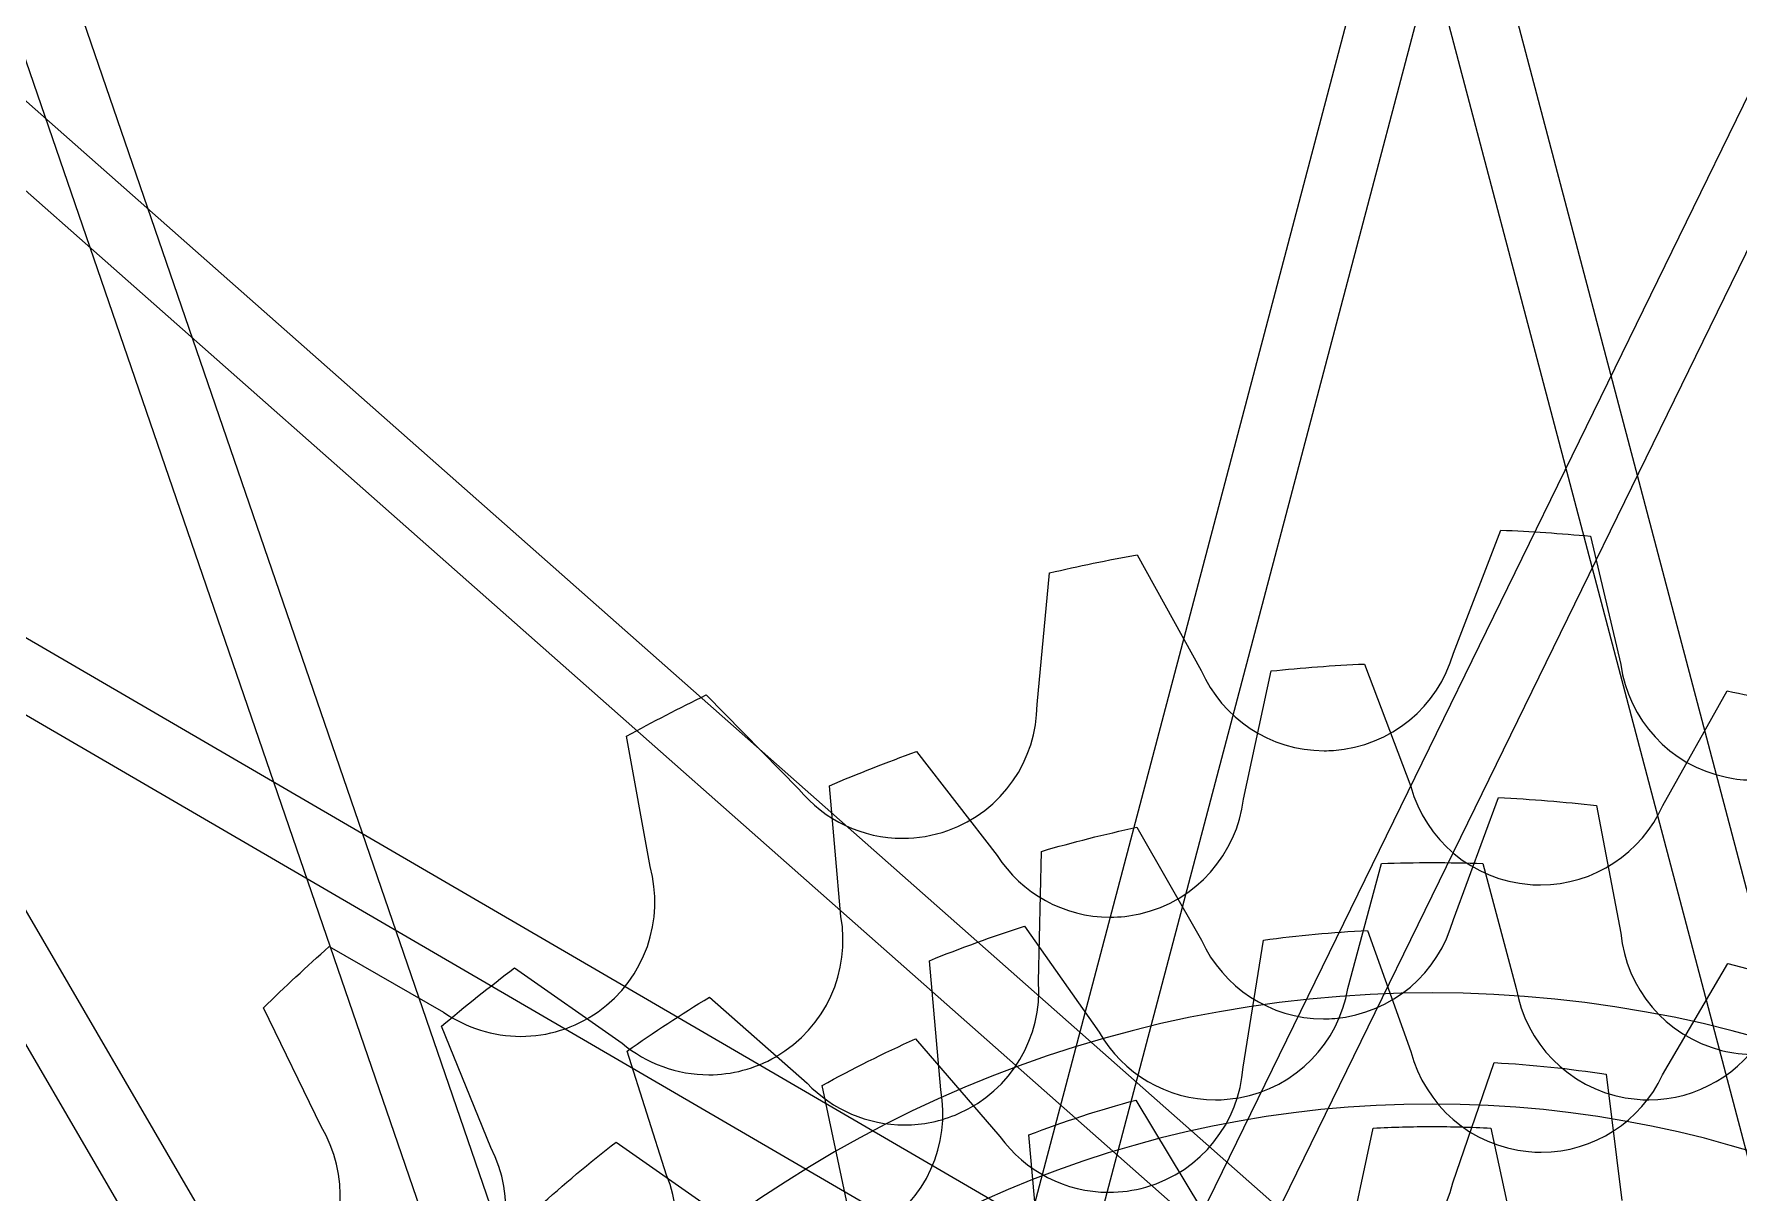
# Model space of a CAD drawing. Extents: x 3 to 470, y 9 to 287.
# Drawn here: x 86.29 to 100.6, y 112.11 to 121.84 of the extents above; entities that cross this region are included whole.
import ezdxf

# ---------------------------------------------------------------- set-up
doc = ezdxf.new("R2010")
doc.units = 0
doc.layers.add('Layer_1', color=7, linetype='CONTINUOUS')

msp = doc.modelspace()

# ---------------------------------------------------------------- linework, layer by layer
at = {"layer": 'Layer_1', "color": 7}
for points in [[(102.208304, 106.617786), (81.746603, 184.115539), (82.291873, 184.259484), (102.753433, 106.762238)], [(102.208304, 106.617786), (81.746603, 184.115539), (82.291873, 184.259484), (102.753433, 106.762238)], [(93.301463, 106.766073), (113.762008, 184.259484), (114.307278, 184.115511), (93.846733, 106.622156)], [(93.301463, 106.766073), (113.762008, 184.259484), (114.307278, 184.115511), (93.846733, 106.622156)], [(92.400744, 103.625934), (66.360048, 179.426605), (66.893391, 179.609828), (92.934087, 103.809185)], [(92.400744, 103.625934), (66.360048, 179.426605), (66.893391, 179.609828), (92.934087, 103.809185)], [(93.988197, 107.629262), (129.173827, 179.642029), (129.680524, 179.394432), (94.494922, 107.38175)], [(93.988197, 107.629262), (129.173827, 179.642029), (129.680524, 179.394432), (94.494922, 107.38175)], [(92.525515, 102.529951), (52.197207, 171.793866), (52.684533, 172.077611), (93.012869, 102.813752)], [(92.525515, 102.529951), (52.197207, 171.793866), (52.684533, 172.077611), (93.012869, 102.813752)], [(99.888889, 108.451002), (39.820184, 161.520128), (40.193566, 161.942742), (100.261905, 108.873954)], [(99.888889, 108.451002), (39.820184, 161.520128), (40.193566, 161.942742), (100.261905, 108.873954)], [(98.928449, 108.723186), (29.6607, 149.053777), (29.944444, 149.541103), (99.211799, 109.210794)], [(98.928449, 108.723186), (29.6607, 149.053777), (29.944444, 149.541103), (99.211799, 109.210794)], [(98.206103, 116.644068), (98.206103, 116.644068), (98.604609, 117.67751), (98.604609, 117.67751)], [(98.206103, 116.644068), (98.206103, 116.644068), (98.604609, 117.67751), (98.604609, 117.67751)], [(99.356195, 117.62684), (99.356195, 117.62684), (99.610446, 116.548001)], [(99.356195, 117.62684), (99.356195, 117.62684), (99.610446, 116.548001)], [(95.551823, 117.470771), (95.551823, 117.470771), (96.088437, 116.499221)], [(95.551823, 117.470771), (95.551823, 117.470771), (96.088437, 116.499221)], [(94.710261, 116.212826), (94.815463, 117.318536), (94.815463, 117.318536)], [(94.710261, 116.212826), (94.815463, 117.318536), (94.815463, 117.318536)], [(97.458859, 116.55302), (97.458859, 116.55302), (97.847891, 115.524231)], [(97.458859, 116.55302), (97.458859, 116.55302), (97.847891, 115.524231)], [(96.443379, 115.418972), (96.443379, 115.418972), (96.674903, 116.495076), (96.674903, 116.495076)], [(96.443379, 115.418972), (96.443379, 115.418972), (96.674903, 116.495076), (96.674903, 116.495076)], [(91.930759, 116.293356), (91.930759, 116.293356), (92.710204, 115.502012)], [(91.930759, 116.293356), (91.930759, 116.293356), (92.710204, 115.502012)], [(99.964598, 115.365596), (100.503749, 116.326938), (100.503749, 116.326938)], [(99.964598, 115.365596), (100.503749, 116.326938), (100.503749, 116.326938)], [(91.460408, 114.854416), (91.26351, 115.946902), (91.26351, 115.946902)], [(91.460408, 114.854416), (91.26351, 115.946902), (91.26351, 115.946902)], [(93.696839, 115.81776), (93.696839, 115.81776), (94.373958, 114.946619)], [(93.696839, 115.81776), (93.696839, 115.81776), (94.373958, 114.946619)], [(93.062862, 114.432056), (93.062862, 114.432056), (92.966711, 115.530998), (92.966711, 115.530998)], [(93.062862, 114.432056), (93.062862, 114.432056), (92.966711, 115.530998), (92.966711, 115.530998)], [(98.205483, 114.40868), (98.205483, 114.40868), (98.583264, 115.431971), (98.583264, 115.431971)], [(98.205483, 114.40868), (98.205483, 114.40868), (98.583264, 115.431971), (98.583264, 115.431971)], [(99.407175, 115.364609), (99.407175, 115.364609), (99.611546, 114.292171)], [(99.407175, 115.364609), (99.407175, 115.364609), (99.611546, 114.292171)], [(95.547904, 115.18257), (95.547904, 115.18257), (96.090101, 114.233409)], [(95.547904, 115.18257), (95.547904, 115.18257), (96.090101, 114.233409)], [(94.722414, 113.887039), (94.722414, 113.887039), (94.747509, 114.980512), (94.747509, 114.980512)], [(94.722414, 113.887039), (94.722414, 113.887039), (94.747509, 114.980512), (94.747509, 114.980512)], [(97.320469, 113.829941), (97.320469, 113.829941), (97.601422, 114.878468), (97.601422, 114.878468)], [(97.320469, 113.829941), (97.320469, 113.829941), (97.601422, 114.878468), (97.601422, 114.878468)], [(98.452459, 114.878468), (98.452459, 114.878468), (98.733412, 113.829941)], [(98.452459, 114.878468), (98.452459, 114.878468), (98.733412, 113.829941)], [(94.605707, 114.352992), (94.605707, 114.352992), (95.23007, 113.461352)], [(94.605707, 114.352992), (94.605707, 114.352992), (95.23007, 113.461352)], [(97.485364, 114.315744), (97.485364, 114.315744), (97.849498, 113.299051)], [(97.485364, 114.315744), (97.485364, 114.315744), (97.849498, 113.299051)], [(88.765018, 114.180455), (88.765018, 114.180455), (89.726275, 113.630335)], [(88.765018, 114.180455), (88.765018, 114.180455), (89.726275, 113.630335)], [(96.439629, 113.168387), (96.439629, 113.168387), (96.610924, 114.235721), (96.610924, 114.235721)], [(96.439629, 113.168387), (96.439629, 113.168387), (96.610924, 114.235721), (96.610924, 114.235721)], [(90.323146, 114.001941), (90.323146, 114.001941), (91.224598, 113.370755)], [(90.323146, 114.001941), (90.323146, 114.001941), (91.224598, 113.370755)], [(93.902309, 112.978086), (93.902309, 112.978086), (93.807455, 114.062395), (93.807455, 114.062395)], [(93.902309, 112.978086), (93.902309, 112.978086), (93.807455, 114.062395), (93.807455, 114.062395)], [(99.963075, 113.103196), (99.963075, 113.103196), (100.508994, 114.037638), (100.508994, 114.037638)], [(99.963075, 113.103196), (99.963075, 113.103196), (100.508994, 114.037638), (100.508994, 114.037638)], [(88.697543, 112.669585), (88.21439, 113.665976), (88.21439, 113.665976)], [(88.697543, 112.669585), (88.21439, 113.665976), (88.21439, 113.665976)], [(91.958082, 113.755586), (91.958082, 113.755586), (92.778553, 113.034395)], [(91.958082, 113.755586), (91.958082, 113.755586), (92.778553, 113.034395)], [(90.123399, 112.492565), (90.123399, 112.492593), (89.708822, 113.511401), (89.708822, 113.511401)], [(90.123399, 112.492565), (90.123399, 112.492593), (89.708822, 113.511401), (89.708822, 113.511401)], [(93.689564, 113.405889), (93.689564, 113.405889), (94.398009, 112.587504)], [(93.689564, 113.405889), (93.689564, 113.405889), (94.398009, 112.587504)], [(91.597417, 112.262733), (91.597417, 112.262733), (91.266781, 113.303027), (91.266781, 113.303027)], [(91.597417, 112.262733), (91.597417, 112.262733), (91.266781, 113.303027), (91.266781, 113.303027)], [(98.202156, 112.197768), (98.202156, 112.197768), (98.549456, 113.206396), (98.549456, 113.206396)], [(98.202156, 112.197768), (98.202156, 112.197768), (98.549456, 113.206396), (98.549456, 113.206396)], [(99.489848, 113.108666), (99.489848, 113.108666), (99.619976, 112.048747)], [(99.489848, 113.108666), (99.489848, 113.108666), (99.619976, 112.048747)], [(93.130534, 111.956375), (93.130534, 111.956375), (92.904537, 113.014235), (92.904537, 113.014235)], [(93.130534, 111.956375), (93.130534, 111.956375), (92.904537, 113.014235), (92.904537, 113.014235)], [(95.540601, 112.892171), (95.540601, 112.892171), (96.091144, 111.975887)], [(95.540601, 112.892171), (95.540601, 112.892171), (96.091144, 111.975887)], [(91.174521, 112.539598), (91.174521, 112.539598), (92.064046, 111.916758)], [(91.174521, 112.539598), (91.174521, 112.539598), (92.064046, 111.916758)], [(94.735272, 111.53534), (94.735272, 111.53534), (94.642081, 112.600418), (94.642081, 112.600418)], [(94.735272, 111.53534), (94.735272, 111.53534), (94.642081, 112.600418), (94.642081, 112.600418)], [(97.310234, 111.620945), (97.310234, 111.620945), (97.533017, 112.656248), (97.533017, 112.656248)], [(97.310234, 111.620945), (97.310234, 111.620945), (97.533017, 112.656248), (97.533017, 112.656248)], [(98.520864, 112.656248), (98.520864, 112.656248), (98.743647, 111.620945)], [(98.520864, 112.656248), (98.520864, 112.656248), (98.743647, 111.620945)]]:
    msp.add_lwpolyline(points, dxfattribs=at)
for points in [[(3.00365, 103.71137), (3.00365, 156.191267), (45.547015, 198.734661), (98.026941, 198.734661)], [(3.00365, 103.71137), (3.00365, 156.191267), (45.547015, 198.734661), (98.026941, 198.734661)], [(98.026941, 198.734661), (150.506838, 198.734661), (193.050231, 156.191267), (193.050231, 103.71137)], [(98.026941, 198.734661), (150.506838, 198.734661), (193.050231, 156.191267), (193.050231, 103.71137)], [(98.026941, 195.914979), (47.104297, 195.914979), (5.823332, 154.634013), (5.823332, 103.71137)], [(98.026941, 195.914979), (47.104297, 195.914979), (5.823332, 154.634013), (5.823332, 103.71137)], [(5.823332, 103.71137), (5.823332, 154.634013), (47.104297, 195.914979), (98.026941, 195.914979)], [(5.823332, 103.71137), (5.823332, 154.634013), (47.104297, 195.914979), (98.026941, 195.914979)], [(190.230549, 103.71137), (190.230549, 154.634013), (148.949584, 195.914979), (98.026941, 195.914979)], [(190.230549, 103.71137), (190.230549, 154.634013), (148.949584, 195.914979), (98.026941, 195.914979)], [(98.026941, 195.914979), (148.949584, 195.914979), (190.230549, 154.634013), (190.230549, 103.71137)], [(98.026941, 195.914979), (148.949584, 195.914979), (190.230549, 154.634013), (190.230549, 103.71137)], [(98.026941, 193.095296), (48.661551, 193.095296), (8.643014, 153.076759), (8.643014, 103.71137)], [(98.026941, 193.095296), (48.661551, 193.095296), (8.643014, 153.076759), (8.643014, 103.71137)], [(8.643014, 103.71137), (8.643014, 153.076759), (48.661551, 193.095296), (98.026941, 193.095296)], [(8.643014, 103.71137), (8.643014, 153.076759), (48.661551, 193.095296), (98.026941, 193.095296)], [(187.410867, 103.71137), (187.410867, 153.076759), (147.39233, 193.095296), (98.026941, 193.095296)], [(187.410867, 103.71137), (187.410867, 153.076759), (147.39233, 193.095296), (98.026941, 193.095296)], [(98.026941, 193.095296), (147.39233, 193.095296), (187.410867, 153.076759), (187.410867, 103.71137)], [(98.026941, 193.095296), (147.39233, 193.095296), (187.410867, 153.076759), (187.410867, 103.71137)], [(98.026941, 184.241494), (53.551388, 184.241494), (17.496816, 148.186923), (17.496816, 103.71137)], [(98.026941, 184.241494), (53.551388, 184.241494), (17.496816, 148.186923), (17.496816, 103.71137)], [(178.557065, 103.71137), (178.557065, 148.186923), (142.502493, 184.241494), (98.026941, 184.241494)], [(178.557065, 103.71137), (178.557065, 148.186923), (142.502493, 184.241494), (98.026941, 184.241494)], [(98.604609, 117.67751), (98.856914, 117.667246), (99.107499, 117.6503), (99.356195, 117.62684)], [(98.604609, 117.67751), (98.856914, 117.667246), (99.107499, 117.6503), (99.356195, 117.62684)], [(94.815463, 117.318536), (95.05852, 117.375691), (95.304058, 117.426502), (95.551823, 117.470771)], [(94.815463, 117.318536), (95.05852, 117.375691), (95.304058, 117.426502), (95.551823, 117.470771)], [(96.674903, 116.495076), (96.934003, 116.522173), (97.195416, 116.541573), (97.458859, 116.55302)], [(96.674903, 116.495076), (96.934003, 116.522173), (97.195416, 116.541573), (97.458859, 116.55302)], [(97.198123, 115.828137), (97.68559, 115.861465), (98.079443, 116.199799), (98.206103, 116.644068)], [(97.198123, 115.828137), (97.68559, 115.861465), (98.079443, 116.199799), (98.206103, 116.644068)], [(99.610446, 116.548001), (99.67544, 116.090649), (100.019554, 115.701815), (100.497941, 115.602421)], [(99.610446, 116.548001), (99.67544, 116.090649), (100.019554, 115.701815), (100.497941, 115.602421)], [(96.088437, 116.499221), (96.264414, 116.09908), (96.664526, 115.825458), (97.120018, 115.825458)], [(96.088437, 116.499221), (96.264414, 116.09908), (96.664526, 115.825458), (97.120018, 115.825458)], [(91.26351, 115.946902), (91.482402, 116.068148), (91.704875, 116.183698), (91.930759, 116.293356)], [(91.26351, 115.946902), (91.482402, 116.068148), (91.704875, 116.183698), (91.930759, 116.293356)], [(100.503749, 116.326938), (100.761694, 116.276579), (101.016875, 116.218522), (101.269039, 116.152992)], [(100.503749, 116.326938), (100.761694, 116.276579), (101.016875, 116.218522), (101.269039, 116.152992)], [(93.959803, 115.155191), (94.420172, 115.318817), (94.708146, 115.750877), (94.710261, 116.212826)], [(93.959803, 115.155191), (94.420172, 115.318817), (94.708146, 115.750877), (94.710261, 116.212826)], [(92.966711, 115.530998), (93.206412, 115.633748), (93.449891, 115.729419), (93.696839, 115.81776)], [(92.966711, 115.530998), (93.206412, 115.633748), (93.449891, 115.729419), (93.696839, 115.81776)], [(97.120018, 115.825458), (97.145903, 115.825458), (97.171928, 115.826332), (97.198123, 115.828137)], [(97.120018, 115.825458), (97.145903, 115.825458), (97.171928, 115.826332), (97.198123, 115.828137)], [(100.497941, 115.602421), (100.575313, 115.586321), (100.652516, 115.578595), (100.728563, 115.578595)], [(100.497941, 115.602421), (100.575313, 115.586321), (100.652516, 115.578595), (100.728563, 115.578595)], [(92.710204, 115.502012), (92.92388, 115.241812), (93.245295, 115.089775), (93.582134, 115.089775)], [(92.710204, 115.502012), (92.92388, 115.241812), (93.245295, 115.089775), (93.582134, 115.089775)], [(95.574494, 114.45622), (96.050851, 114.564947), (96.387295, 114.960408), (96.443379, 115.418972)], [(95.574494, 114.45622), (96.050851, 114.564947), (96.387295, 114.960408), (96.443379, 115.418972)], [(97.847891, 115.524231), (97.971675, 115.079144), (98.363329, 114.738245), (98.850541, 114.70173)], [(97.847891, 115.524231), (97.971675, 115.079144), (98.363329, 114.738245), (98.850541, 114.70173)], [(98.583264, 115.431971), (98.860523, 115.419029), (99.135273, 115.396471), (99.407175, 115.364609)], [(98.583264, 115.431971), (98.860523, 115.419029), (99.135273, 115.396471), (99.407175, 115.364609)], [(98.936034, 114.698515), (99.38848, 114.698515), (99.786958, 114.968754), (99.964598, 115.365596)], [(98.936034, 114.698515), (99.38848, 114.698515), (99.786958, 114.968754), (99.964598, 115.365596)], [(93.582134, 115.089775), (93.707469, 115.089775), (93.834947, 115.110809), (93.959803, 115.155191)], [(93.582134, 115.089775), (93.707469, 115.089775), (93.834947, 115.110809), (93.959803, 115.155191)], [(94.747509, 114.980512), (95.010614, 115.056953), (95.277525, 115.1244), (95.547904, 115.18257)], [(94.747509, 114.980512), (95.010614, 115.056953), (95.277525, 115.1244), (95.547904, 115.18257)], [(91.023132, 113.633521), (91.422286, 113.915292), (91.583008, 114.409019), (91.460408, 114.854416)], [(91.023132, 113.633521), (91.422286, 113.915292), (91.583008, 114.409019), (91.460408, 114.854416)], [(94.373958, 114.946619), (94.579202, 114.626755), (94.936879, 114.427713), (95.322499, 114.427713)], [(94.373958, 114.946619), (94.579202, 114.626755), (94.936879, 114.427713), (95.322499, 114.427713)], [(97.601422, 114.878468), (97.742604, 114.883769), (97.884462, 114.886419), (98.026941, 114.886419)], [(97.601422, 114.878468), (97.742604, 114.883769), (97.884462, 114.886419), (98.026941, 114.886419)], [(98.026941, 114.886419), (98.169419, 114.886419), (98.311277, 114.883769), (98.452459, 114.878468)], [(98.026941, 114.886419), (98.169419, 114.886419), (98.311277, 114.883769), (98.452459, 114.878468)], [(98.850541, 114.70173), (98.879246, 114.699587), (98.907753, 114.698515), (98.936034, 114.698515)], [(98.850541, 114.70173), (98.879246, 114.699587), (98.907753, 114.698515), (98.936034, 114.698515)], [(92.516351, 113.255994), (92.939472, 113.500292), (93.144435, 113.977354), (93.062862, 114.432056)], [(92.516351, 113.255994), (92.939472, 113.500292), (93.144435, 113.977354), (93.062862, 114.432056)], [(95.322499, 114.427713), (95.405623, 114.427713), (95.490044, 114.436934), (95.574494, 114.45622)], [(95.322499, 114.427713), (95.405623, 114.427713), (95.490044, 114.436934), (95.574494, 114.45622)], [(97.209345, 113.57834), (97.696276, 113.61869), (98.085223, 113.962635), (98.205483, 114.40868)], [(97.209345, 113.57834), (97.696276, 113.61869), (98.085223, 113.962635), (98.205483, 114.40868)], [(93.807455, 114.062395), (94.068755, 114.169007), (94.33499, 114.266033), (94.605707, 114.352992)], [(93.807455, 114.062395), (94.068755, 114.169007), (94.33499, 114.266033), (94.605707, 114.352992)], [(96.610924, 114.235721), (96.898898, 114.274097), (97.190538, 114.30094), (97.485364, 114.315744)], [(96.610924, 114.235721), (96.898898, 114.274097), (97.190538, 114.30094), (97.485364, 114.315744)], [(99.611546, 114.292171), (99.656773, 113.832422), (99.9838, 113.429123), (100.45745, 113.309173)], [(99.611546, 114.292171), (99.656773, 113.832422), (99.9838, 113.429123), (100.45745, 113.309173)], [(88.21439, 113.665976), (88.393271, 113.842319), (88.576888, 114.013897), (88.765018, 114.180455)], [(88.21439, 113.665976), (88.393271, 113.842319), (88.576888, 114.013897), (88.765018, 114.180455)], [(96.090101, 114.233409), (96.269658, 113.840571), (96.66619, 113.574421), (97.114942, 113.574421)], [(96.090101, 114.233409), (96.269658, 113.840571), (96.66619, 113.574421), (97.114942, 113.574421)], [(89.708822, 113.511401), (89.908455, 113.680977), (90.113305, 113.844603), (90.323146, 114.001941)], [(89.708822, 113.511401), (89.908455, 113.680977), (90.113305, 113.844603), (90.323146, 114.001941)], [(100.508994, 114.037638), (100.79491, 113.969148), (101.076342, 113.889126), (101.352727, 113.798022)], [(100.508994, 114.037638), (100.79491, 113.969148), (101.076342, 113.889126), (101.352727, 113.798022)], [(94.049835, 112.778227), (94.497291, 112.974505), (94.753487, 113.426134), (94.722414, 113.887039)], [(94.049835, 112.778227), (94.497291, 112.974505), (94.753487, 113.426134), (94.722414, 113.887039)], [(96.404665, 112.911711), (96.885843, 112.996555), (97.241603, 113.374731), (97.320469, 113.829941)], [(96.404665, 112.911711), (96.885843, 112.996555), (97.241603, 113.374731), (97.320469, 113.829941)], [(98.733412, 113.829941), (98.812278, 113.374731), (99.168038, 112.996555), (99.649216, 112.911711)], [(98.733412, 113.829941), (98.812278, 113.374731), (99.168038, 112.996555), (99.649216, 112.911711)], [(98.026941, 113.791762), (92.459675, 113.791762), (87.946548, 109.278635), (87.946548, 103.71137)], [(98.026941, 113.791762), (92.459675, 113.791762), (87.946548, 109.278635), (87.946548, 103.71137)], [(91.266781, 113.303027), (91.491509, 113.46169), (91.722075, 113.612684), (91.958082, 113.755586)], [(91.266781, 113.303027), (91.491509, 113.46169), (91.722075, 113.612684), (91.958082, 113.755586)], [(108.107333, 103.71137), (108.107333, 109.278635), (103.594206, 113.791762), (98.026941, 113.791762)], [(108.107333, 103.71137), (108.107333, 109.278635), (103.594206, 113.791762), (98.026941, 113.791762)], [(89.726275, 113.630335), (89.91745, 113.496711), (90.144406, 113.427008), (90.373674, 113.427008)], [(89.726275, 113.630335), (89.91745, 113.496711), (90.144406, 113.427008), (90.373674, 113.427008)], [(90.373674, 113.427008), (90.598488, 113.427008), (90.8255, 113.494032), (91.023132, 113.633521)], [(90.373674, 113.427008), (90.598488, 113.427008), (90.8255, 113.494032), (91.023132, 113.633521)], [(97.114942, 113.574421), (97.146185, 113.574421), (97.177652, 113.57569), (97.209345, 113.57834)], [(97.114942, 113.574421), (97.146185, 113.574421), (97.177652, 113.57569), (97.209345, 113.57834)], [(92.904537, 113.014235), (93.159972, 113.155191), (93.421836, 113.285939), (93.689564, 113.405889)], [(92.904537, 113.014235), (93.159972, 113.155191), (93.421836, 113.285939), (93.689564, 113.405889)], [(95.23007, 113.461352), (95.428209, 113.115743), (95.800266, 112.89437), (96.207512, 112.89437)], [(95.23007, 113.461352), (95.428209, 113.115743), (95.800266, 112.89437), (96.207512, 112.89437)], [(99.846369, 112.89437), (100.253615, 112.89437), (100.625672, 113.115743), (100.823812, 113.461352)], [(99.846369, 112.89437), (100.253615, 112.89437), (100.625672, 113.115743), (100.823812, 113.461352)], [(91.224598, 113.370755), (91.42942, 113.197824), (91.688972, 113.10469), (91.953458, 113.10469)], [(91.224598, 113.370755), (91.42942, 113.197824), (91.688972, 113.10469), (91.953458, 113.10469)], [(91.953458, 113.10469), (92.144801, 113.10469), (92.338739, 113.153442), (92.516351, 113.255994)], [(91.953458, 113.10469), (92.144801, 113.10469), (92.338739, 113.153442), (92.516351, 113.255994)], [(97.849498, 113.299051), (97.965443, 112.851849), (98.351035, 112.504126), (98.837543, 112.459039)], [(97.849498, 113.299051), (97.965443, 112.851849), (98.351035, 112.504126), (98.837543, 112.459039)], [(100.45745, 113.309173), (100.550359, 113.285657), (100.643493, 113.274407), (100.735133, 113.274407)], [(100.45745, 113.309173), (100.550359, 113.285657), (100.643493, 113.274407), (100.735133, 113.274407)], [(95.622767, 112.16114), (96.092723, 112.294849), (96.407823, 112.707538), (96.439629, 113.168387)], [(95.622767, 112.16114), (96.092723, 112.294849), (96.407823, 112.707538), (96.439629, 113.168387)], [(98.549456, 113.206396), (98.867319, 113.189168), (99.181036, 113.156347), (99.489848, 113.108666)], [(98.549456, 113.206396), (98.867319, 113.189168), (99.181036, 113.156347), (99.489848, 113.108666)], [(98.942914, 112.454161), (99.387155, 112.454161), (99.781234, 112.715348), (99.963075, 113.103196)], [(98.942914, 112.454161), (99.387155, 112.454161), (99.781234, 112.715348), (99.963075, 113.103196)], [(92.778553, 113.034395), (92.991834, 112.809751), (93.28948, 112.68295), (93.597361, 112.68295)], [(92.778553, 113.034395), (92.991834, 112.809751), (93.28948, 112.68295), (93.597361, 112.68295)], [(93.355799, 111.801997), (93.778948, 112.046294), (93.983883, 112.523356), (93.902309, 112.978086)], [(93.355799, 111.801997), (93.778948, 112.046294), (93.983883, 112.523356), (93.902309, 112.978086)], [(98.026941, 112.858955), (92.974859, 112.858955), (88.879356, 108.763451), (88.879356, 103.71137)], [(98.026941, 112.858955), (92.974859, 112.858955), (88.879356, 108.763451), (88.879356, 103.71137)], [(94.642081, 112.600418), (94.934933, 112.711993), (95.234694, 112.809526), (95.540601, 112.892171)], [(94.642081, 112.600418), (94.934933, 112.711993), (95.234694, 112.809526), (95.540601, 112.892171)], [(96.207512, 112.89437), (96.272506, 112.89437), (96.33843, 112.900009), (96.404665, 112.911711)], [(96.207512, 112.89437), (96.272506, 112.89437), (96.33843, 112.900009), (96.404665, 112.911711)], [(107.174525, 103.71137), (107.174525, 108.763451), (103.079022, 112.858955), (98.026941, 112.858955)], [(107.174525, 103.71137), (107.174525, 108.763451), (103.079022, 112.858955), (98.026941, 112.858955)], [(99.649216, 112.911711), (99.715451, 112.900009), (99.781375, 112.89437), (99.846369, 112.89437)], [(99.649216, 112.911711), (99.715451, 112.900009), (99.781375, 112.89437), (99.846369, 112.89437)], [(88.605875, 111.375971), (88.914207, 111.754993), (88.935777, 112.273758), (88.697543, 112.669585)], [(88.605875, 111.375971), (88.914207, 111.754993), (88.935777, 112.273758), (88.697543, 112.669585)], [(93.597361, 112.68295), (93.748665, 112.68295), (93.902422, 112.713572), (94.049835, 112.778227)], [(93.597361, 112.68295), (93.748665, 112.68295), (93.902422, 112.713572), (94.049835, 112.778227)], [(97.533017, 112.656248), (97.69653, 112.665158), (97.8612, 112.669641), (98.026941, 112.669641)], [(97.533017, 112.656248), (97.69653, 112.665158), (97.8612, 112.669641), (98.026941, 112.669641)], [(98.026941, 112.669641), (98.192681, 112.669641), (98.357351, 112.665158), (98.520864, 112.656248)], [(98.026941, 112.669641), (98.192681, 112.669641), (98.357351, 112.665158), (98.520864, 112.656248)], [(90.52292, 111.992269), (90.732987, 112.182767), (90.950356, 112.365369), (91.174521, 112.539598)], [(90.52292, 111.992269), (90.732987, 112.182767), (90.950356, 112.365369), (91.174521, 112.539598)], [(94.398009, 112.587504), (94.608471, 112.294736), (94.950216, 112.117801), (95.313532, 112.117801)], [(94.398009, 112.587504), (94.608471, 112.294736), (94.950216, 112.117801), (95.313532, 112.117801)], [(89.947846, 111.207664), (90.280174, 111.565849), (90.335411, 112.082132), (90.123399, 112.492565)], [(89.947846, 111.207664), (90.280174, 111.565849), (90.335411, 112.082132), (90.123399, 112.492565)], [(98.837543, 112.459039), (98.87293, 112.455768), (98.908063, 112.454161), (98.942914, 112.454161)], [(98.837543, 112.459039), (98.87293, 112.455768), (98.908063, 112.454161), (98.942914, 112.454161)], [(91.321341, 110.995596), (91.680795, 111.326514), (91.776466, 111.836848), (91.597417, 112.262733)], [(91.321341, 110.995596), (91.680795, 111.326514), (91.776466, 111.836848), (91.597417, 112.262733)], [(95.313532, 112.117801), (95.415717, 112.117801), (95.519623, 112.131815), (95.622767, 112.16114)], [(95.313532, 112.117801), (95.415717, 112.117801), (95.519623, 112.131815), (95.622767, 112.16114)], [(97.224544, 111.34566), (97.710459, 111.396724), (98.091737, 111.749184), (98.202156, 112.197768)], [(97.224544, 111.34566), (97.710459, 111.396724), (98.091737, 111.749184), (98.202156, 112.197768)]]:
    msp.add_open_spline(points, degree=3, dxfattribs=at)

doc.saveas('drawing.dxf')
